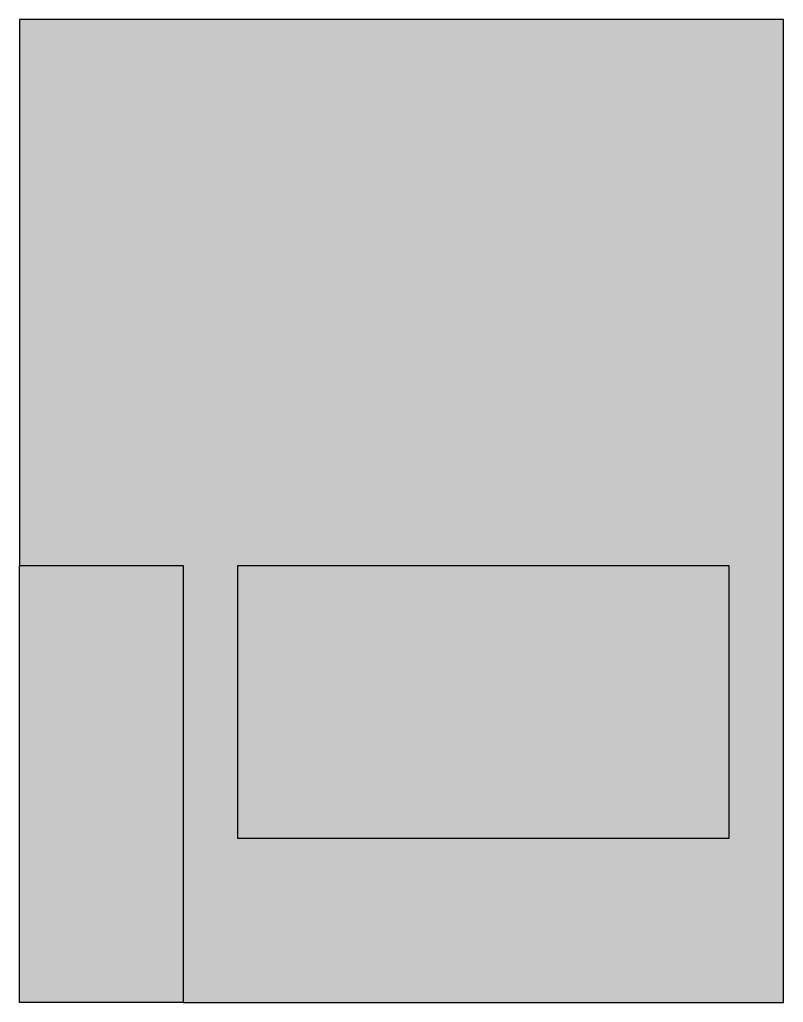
# Model space of a CAD drawing. Header units: millimetres. Extents: x 0 to 14, y 0 to 18.
import ezdxf

# ---------------------------------------------------------------- set-up
doc = ezdxf.new("R2010")
doc.units = ezdxf.units.MM
for name, color, linetype in [('GARDEN', 3, 'Continuous'), ('HOUSE NEW', 5, 'Continuous'), ('PARKING', 8, 'Continuous')]:
    doc.layers.add(name, color=color, linetype=linetype)

msp = doc.modelspace()

# ---------------------------------------------------------------- hatches: boundary and pattern name
at = {"layer": 'GARDEN'}
h = msp.add_hatch(color=256, dxfattribs=at)
h.dxf.hatch_style = 1
h.paths.add_polyline_path([(4, 8), (13, 8), (13, 3), (4, 3)], flags=16)
h.paths.add_polyline_path([(3, 0), (14, 0), (14, 18), (0, 18), (0, 8), (3, 8)])
at = {"layer": 'HOUSE NEW'}
h = msp.add_hatch(color=256, dxfattribs=at)
h.dxf.hatch_style = 1
h.paths.add_polyline_path([(4, 8), (13, 8), (13, 3), (4, 3)])
at = {"layer": 'PARKING'}
h = msp.add_hatch(color=256, dxfattribs=at)
h.dxf.hatch_style = 1
h.paths.add_polyline_path([(0, 8), (3, 8), (3, 0), (0, 0)])

# ---------------------------------------------------------------- linework, layer by layer
at = {"layer": 'GARDEN'}
for points in [[(3, 0), (14, 0), (14, 18), (0, 18), (0, 8), (3, 8), (3, 0)], [(4, 8), (13, 8), (13, 3), (4, 3), (4, 8)]]:
    msp.add_lwpolyline(points, dxfattribs=at)
at = {"layer": 'HOUSE NEW'}
msp.add_lwpolyline([(4, 8), (13, 8), (13, 3), (4, 3), (4, 8)], dxfattribs=at)
at = {"layer": 'PARKING'}
msp.add_lwpolyline([(0, 8), (3, 8), (3, 0), (0, 0), (0, 8)], dxfattribs=at)

doc.saveas('drawing.dxf')
